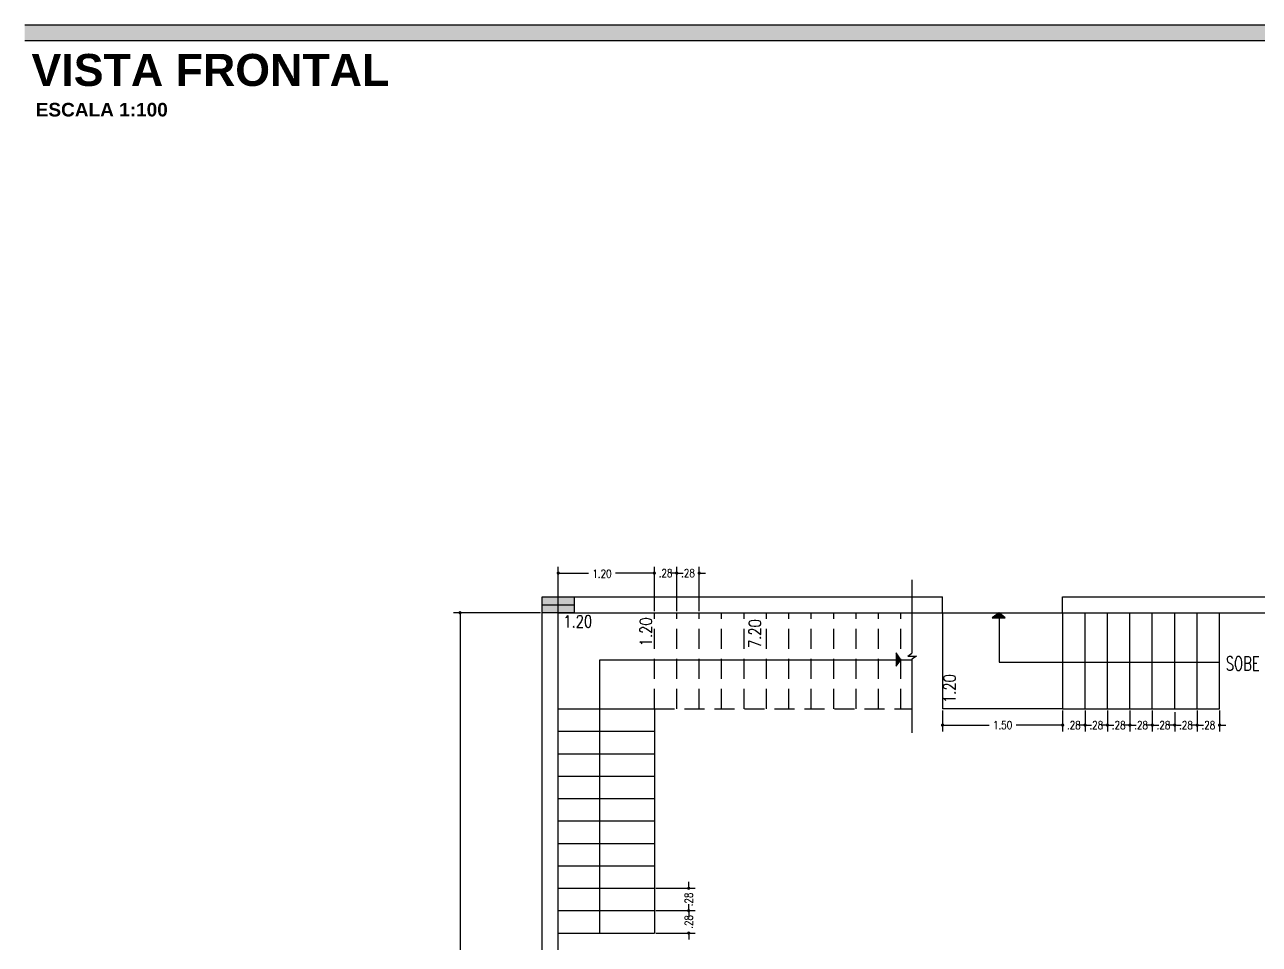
# Model space of a CAD drawing. Extents: x -4780 to 4154, y -1673 to 3208.
# Drawn here: x 686.38 to 701.8, y -470.52 to -459.04 of the extents above; entities that cross this region are included whole.
import ezdxf
from ezdxf.enums import TextEntityAlignment as Align

# ---------------------------------------------------------------- set-up
doc = ezdxf.new("R2010")
doc.units = 0
doc.header["$MEASUREMENT"] = 0
doc.header["$PDMODE"] = 34
doc.linetypes.add('HIDDEN', pattern=[0.375, 0.25, -0.125])
for name, color, linetype in [('COTAS', 5, 'Continuous'), ('FUND-ESTACA20T', 30, 'Continuous'), ('PENA01', 1, 'Continuous'), ('PENA02', 2, 'Continuous'), ('PENA025', 8, 'Continuous'), ('pena06', 4, 'Continuous')]:
    doc.layers.add(name, color=color, linetype=linetype)
doc.layers.add('TEXTO', color=5, linetype='Continuous', lineweight=9)
doc.styles.add('PADRAO_TXT', font='romans.shx')
doc.styles.add('ROMANS', font='romand.shx', dxfattribs={"width": 0.8})
doc.styles.add('SANSSERIFBOLD', font='sasb____.pfb', dxfattribs={"width": 0.8})
doc.styles.add('STYLE1', font='romand.shx', dxfattribs={"width": 0.8})
doc.dimstyles.new('CORTE100', dxfattribs={"dimtxt": 0.1, "dimasz": 0.04, "dimexe": 0.08, "dimexo": 0.02, "dimgap": 0.05, "dimtad": 0, "dimzin": 4, "dimdsep": 46, "dimtxsty": 'ROMANS', "dimblk1": 'DOT', "dimblk2": 'DOT', "dimsah": 1, "dimcen": 0.09, "dimclrd": 30, "dimclre": 30, "dimclrt": 5, "dimadec": 0, "dimazin": 0, "dimtfac": 1, "dimtofl": 0, "dimtmove": 2, "dimatfit": 3, "dimldrblk": 'DOT', "dimfxl": 1, "dimtolj": 1, "dimtzin": 0, "dimarcsym": 0})
doc.dimstyles.new('INTERNA', dxfattribs={"dimscale": 0, "dimtxt": 0.15, "dimasz": 0.1, "dimexe": 0.1, "dimexo": 0.16, "dimgap": 0.09, "dimtad": 1, "dimzin": 4, "dimdsep": 46, "dimtxsty": 'ROMANS', "dimblk1": 'OBLIQUE', "dimblk2": 'OBLIQUE', "dimsah": 1, "dimcen": 0.09, "dimse1": 1, "dimse2": 1, "dimsd1": 1, "dimsd2": 1, "dimclrd": 4, "dimclre": 4, "dimadec": 0, "dimazin": 0, "dimtfac": 0.666667, "dimtofl": 0, "dimtmove": 2, "dimatfit": 3, "dimldrblk": 'OBLIQUE', "dimfxl": 1, "dimtolj": 1, "dimtzin": 0, "dimarcsym": 0})

# ---------------------------------------------------------------- blocks, each defined once
blk = doc.blocks.new('DOT')
at = {"layer": 'PENA01', "color": 0, "linetype": 'ByBlock'}
blk.add_line((-0.5, 0), (-1, 0), dxfattribs=at)
at = {"layer": 'PENA01', "color": 0, "linetype": 'ByBlock', "const_width": 0.5}
blk.add_lwpolyline([(-0.25, 0, 1), (0.25, 0, 1)], format="xyb", close=True, dxfattribs=at)
blk = doc.blocks.new('*D183')
at = {"layer": 'COTAS', "color": 30, "linetype": 'Continuous', "lineweight": -2, "transparency": 16777216}
for p, q in [((694.248, -466.363), (694.248, -465.808)), ((694.528, -466.363), (694.528, -465.808)), ((694.208, -465.888), (694.168, -465.888)), ((694.568, -465.888), (694.608, -465.888))]:
    blk.add_line(p, q, dxfattribs=at)
at = {"layer": 'DEFPOINTS', "color": 0, "linetype": 'Continuous', "transparency": 16777216}
for p in [(694.528, -465.888), (694.248, -466.383), (694.528, -466.383)]:
    blk.add_point(p, dxfattribs=at)
at = {"layer": 'COTAS', "color": 30, "linetype": 'Continuous', "lineweight": -2, "transparency": 16777216, "xscale": 0.04, "yscale": 0.04, "zscale": 0.04}
blk.add_blockref('DOT', (694.248, -465.888), dxfattribs=at)
at = {"layer": 'COTAS', "color": 30, "linetype": 'Continuous', "lineweight": -2, "transparency": 16777216, "xscale": 0.04, "yscale": 0.04, "zscale": 0.04, "rotation": 180}
blk.add_blockref('DOT', (694.528, -465.888), dxfattribs=at)
at = {"layer": 'COTAS', "color": 5, "linetype": 'Continuous', "transparency": 16777216, "insert": (694.388, -465.888), "char_height": 0.1, "attachment_point": 5, "style": 'ROMANS'}
blk.add_mtext('\\A1;.28', dxfattribs=at)
blk = doc.blocks.new('*D184')
at = {"layer": 'COTAS', "color": 30, "linetype": 'Continuous', "lineweight": -2, "transparency": 16777216}
for p, q in [((694.528, -466.363), (694.528, -465.808)), ((694.808, -466.363), (694.808, -465.808)), ((694.488, -465.888), (694.448, -465.888)), ((694.848, -465.888), (694.888, -465.888))]:
    blk.add_line(p, q, dxfattribs=at)
at = {"layer": 'DEFPOINTS', "color": 0, "linetype": 'Continuous', "transparency": 16777216}
for p in [(694.808, -465.888), (694.528, -466.383), (694.808, -466.383)]:
    blk.add_point(p, dxfattribs=at)
at = {"layer": 'COTAS', "color": 30, "linetype": 'Continuous', "lineweight": -2, "transparency": 16777216, "xscale": 0.04, "yscale": 0.04, "zscale": 0.04}
blk.add_blockref('DOT', (694.528, -465.888), dxfattribs=at)
at = {"layer": 'COTAS', "color": 30, "linetype": 'Continuous', "lineweight": -2, "transparency": 16777216, "xscale": 0.04, "yscale": 0.04, "zscale": 0.04, "rotation": 180}
blk.add_blockref('DOT', (694.808, -465.888), dxfattribs=at)
at = {"layer": 'COTAS', "color": 5, "linetype": 'Continuous', "transparency": 16777216, "insert": (694.668, -465.888), "char_height": 0.1, "attachment_point": 5, "style": 'ROMANS'}
blk.add_mtext('\\A1;.28', dxfattribs=at)
blk = doc.blocks.new('*D186')
at = {"layer": 'COTAS', "color": 30, "linetype": 'Continuous', "lineweight": -2, "transparency": 16777216}
for p, q in [((692.828, -466.383), (691.741, -466.383)), ((691.821, -466.423), (691.821, -471.177)), ((691.821, -476.343), (691.821, -471.589)), ((693.028, -476.383), (691.741, -476.383))]:
    blk.add_line(p, q, dxfattribs=at)
at = {"layer": 'DEFPOINTS', "color": 0, "linetype": 'Continuous', "transparency": 16777216}
for p in [(692.848, -466.383), (691.821, -476.383), (693.048, -476.383)]:
    blk.add_point(p, dxfattribs=at)
at = {"layer": 'COTAS', "color": 30, "linetype": 'Continuous', "lineweight": -2, "transparency": 16777216, "xscale": 0.04, "yscale": 0.04, "zscale": 0.04}
for p, rotation in [((691.821, -466.383), 90), ((691.821, -476.383), 270)]:
    blk.add_blockref('DOT', p, dxfattribs=dict(at, rotation=rotation))
at = {"layer": 'COTAS', "color": 5, "linetype": 'Continuous', "transparency": 16777216, "insert": (691.821, -471.383), "char_height": 0.1, "attachment_point": 5, "rotation": 90, "style": 'ROMANS'}
blk.add_mtext('\\A1;10.00', dxfattribs=at)
blk = doc.blocks.new('*D197')
at = {"layer": 'DEFPOINTS', "color": 0, "linetype": 'Continuous', "transparency": 16777216}
for p in [(695.505, -466.383), (695.698, -466.383), (695.698, -473.583)]:
    blk.add_point(p, dxfattribs=at)
at = {"layer": 'COTAS', "color": 0, "linetype": 'Continuous', "transparency": 16777216, "insert": (695.505, -466.643), "char_height": 0.15, "attachment_point": 5, "rotation": 90, "style": 'ROMANS'}
blk.add_mtext('\\A1;7.20', dxfattribs=at)
blk = doc.blocks.new('_OBLIQUE')
at = {"color": 0, "linetype": 'ByBlock'}
blk.add_line((-0.5, -0.5), (0.5, 0.5), dxfattribs=at)
blk = doc.blocks.new('*D198')
at = {"layer": 'DEFPOINTS', "color": 0, "linetype": 'Continuous', "transparency": 16777216}
for p in [(693.048, -466.383), (693.048, -476.383), (693.176, -476.383)]:
    blk.add_point(p, dxfattribs=at)
at = {"layer": 'COTAS', "color": 0, "linetype": 'Continuous', "transparency": 16777216, "insert": (693.176, -476.105), "char_height": 0.15, "attachment_point": 5, "rotation": 90, "style": 'ROMANS'}
blk.add_mtext('\\A1;10.00', dxfattribs=at)
blk = doc.blocks.new('*D199')
at = {"layer": 'COTAS', "color": 30, "linetype": 'Continuous', "lineweight": -2, "transparency": 16777216}
for p, q in [((693.048, -466.363), (693.048, -465.808)), ((694.248, -466.363), (694.248, -465.808)), ((693.088, -465.888), (693.426, -465.888)), ((694.208, -465.888), (693.763, -465.888))]:
    blk.add_line(p, q, dxfattribs=at)
at = {"layer": 'DEFPOINTS', "color": 0, "linetype": 'Continuous', "transparency": 16777216}
for p in [(693.048, -465.888), (693.048, -466.383), (694.248, -466.383)]:
    blk.add_point(p, dxfattribs=at)
at = {"layer": 'COTAS', "color": 30, "linetype": 'Continuous', "lineweight": -2, "transparency": 16777216, "xscale": 0.04, "yscale": 0.04, "zscale": 0.04, "rotation": 180}
blk.add_blockref('DOT', (693.048, -465.888), dxfattribs=at)
at = {"layer": 'COTAS', "color": 30, "linetype": 'Continuous', "lineweight": -2, "transparency": 16777216, "xscale": 0.04, "yscale": 0.04, "zscale": 0.04}
blk.add_blockref('DOT', (694.248, -465.888), dxfattribs=at)
at = {"layer": 'COTAS', "color": 5, "linetype": 'Continuous', "transparency": 16777216, "insert": (693.594, -465.896), "char_height": 0.1, "attachment_point": 5, "style": 'ROMANS'}
blk.add_mtext('\\A1;1.20', dxfattribs=at)
blk = doc.blocks.new('*D200')
at = {"layer": 'COTAS', "color": 30, "linetype": 'Continuous', "lineweight": -2, "transparency": 16777216}
for p, q in [((694.677, -470.063), (694.677, -470.023)), ((694.268, -470.103), (694.757, -470.103)), ((694.268, -470.383), (694.757, -470.383)), ((694.677, -470.423), (694.677, -470.463))]:
    blk.add_line(p, q, dxfattribs=at)
at = {"layer": 'DEFPOINTS', "color": 0, "linetype": 'Continuous', "transparency": 16777216}
for p in [(694.248, -470.103), (694.677, -470.103), (694.248, -470.383)]:
    blk.add_point(p, dxfattribs=at)
at = {"layer": 'COTAS', "color": 30, "linetype": 'Continuous', "lineweight": -2, "transparency": 16777216, "xscale": 0.04, "yscale": 0.04, "zscale": 0.04}
for p, rotation in [((694.677, -470.103), 270), ((694.677, -470.383), 90)]:
    blk.add_blockref('DOT', p, dxfattribs=dict(at, rotation=rotation))
at = {"layer": 'COTAS', "color": 5, "linetype": 'Continuous', "transparency": 16777216, "insert": (694.677, -470.243), "char_height": 0.1, "attachment_point": 5, "rotation": 90, "style": 'ROMANS'}
blk.add_mtext('\\A1;.28', dxfattribs=at)
blk = doc.blocks.new('*D201')
at = {"layer": 'COTAS', "color": 30, "linetype": 'Continuous', "lineweight": -2, "transparency": 16777216}
for p, q in [((694.268, -469.823), (694.757, -469.823)), ((694.677, -469.783), (694.677, -469.743)), ((694.268, -470.103), (694.757, -470.103)), ((694.677, -470.143), (694.677, -470.183))]:
    blk.add_line(p, q, dxfattribs=at)
at = {"layer": 'DEFPOINTS', "color": 0, "linetype": 'Continuous', "transparency": 16777216}
for p in [(694.248, -469.823), (694.677, -469.823), (694.248, -470.103)]:
    blk.add_point(p, dxfattribs=at)
at = {"layer": 'COTAS', "color": 30, "linetype": 'Continuous', "lineweight": -2, "transparency": 16777216, "xscale": 0.04, "yscale": 0.04, "zscale": 0.04}
for p, rotation in [((694.677, -469.823), 270), ((694.677, -470.103), 90)]:
    blk.add_blockref('DOT', p, dxfattribs=dict(at, rotation=rotation))
at = {"layer": 'COTAS', "color": 5, "linetype": 'Continuous', "transparency": 16777216, "insert": (694.677, -469.963), "char_height": 0.1, "attachment_point": 5, "rotation": 90, "style": 'ROMANS'}
blk.add_mtext('\\A1;.28', dxfattribs=at)
blk = doc.blocks.new('*D202')
at = {"layer": 'DEFPOINTS', "color": 0, "linetype": 'Continuous', "transparency": 16777216}
for p in [(694.568, -466.021), (694.308, -467.221), (694.568, -467.221)]:
    blk.add_point(p, dxfattribs=at)
at = {"layer": 'COTAS', "color": 0, "linetype": 'Continuous', "transparency": 16777216, "insert": (694.143, -466.621), "char_height": 0.15, "attachment_point": 5, "rotation": 90, "style": 'ROMANS'}
blk.add_mtext('\\A1;1.20', dxfattribs=at)
blk = doc.blocks.new('*D203')
at = {"layer": 'DEFPOINTS', "color": 0, "linetype": 'Continuous', "transparency": 16777216}
for p in [(693.048, -466.383), (694.248, -466.383), (694.248, -466.503)]:
    blk.add_point(p, dxfattribs=at)
at = {"layer": 'COTAS', "color": 0, "linetype": 'Continuous', "transparency": 16777216, "insert": (693.292, -466.491), "char_height": 0.15, "attachment_point": 5, "style": 'ROMANS'}
blk.add_mtext('\\A1;1.20', dxfattribs=at)
blk = doc.blocks.new('*D204')
at = {"layer": 'DEFPOINTS', "color": 0, "linetype": 'Continuous', "transparency": 16777216}
for p in [(697.848, -466.383), (697.848, -467.583), (697.998, -467.583)]:
    blk.add_point(p, dxfattribs=at)
at = {"layer": 'COTAS', "color": 0, "linetype": 'Continuous', "transparency": 16777216, "insert": (697.936, -467.33), "char_height": 0.15, "attachment_point": 5, "rotation": 90, "style": 'ROMANS'}
blk.add_mtext('\\A1;1.20', dxfattribs=at)
blk = doc.blocks.new('*D205')
at = {"layer": 'COTAS', "color": 30, "linetype": 'Continuous', "lineweight": -2, "transparency": 16777216}
for p, q in [((697.848, -467.603), (697.848, -467.866)), ((699.348, -467.603), (699.348, -467.866)), ((697.888, -467.786), (698.43, -467.786)), ((699.308, -467.786), (698.767, -467.786))]:
    blk.add_line(p, q, dxfattribs=at)
at = {"layer": 'DEFPOINTS', "color": 0, "linetype": 'Continuous', "transparency": 16777216}
for p in [(697.848, -467.583), (699.348, -467.583), (699.348, -467.786)]:
    blk.add_point(p, dxfattribs=at)
at = {"layer": 'COTAS', "color": 30, "linetype": 'Continuous', "lineweight": -2, "transparency": 16777216, "xscale": 0.04, "yscale": 0.04, "zscale": 0.04, "rotation": 180}
blk.add_blockref('DOT', (697.848, -467.786), dxfattribs=at)
at = {"layer": 'COTAS', "color": 30, "linetype": 'Continuous', "lineweight": -2, "transparency": 16777216, "xscale": 0.04, "yscale": 0.04, "zscale": 0.04}
blk.add_blockref('DOT', (699.348, -467.786), dxfattribs=at)
at = {"layer": 'COTAS', "color": 5, "linetype": 'Continuous', "transparency": 16777216, "insert": (698.598, -467.786), "char_height": 0.1, "attachment_point": 5, "style": 'ROMANS'}
blk.add_mtext('\\A1;1.50', dxfattribs=at)
blk = doc.blocks.new('*D206')
at = {"layer": 'COTAS', "color": 30, "linetype": 'Continuous', "lineweight": -2, "transparency": 16777216}
for p, q in [((699.348, -467.603), (699.348, -467.866)), ((699.628, -467.603), (699.628, -467.866)), ((699.308, -467.786), (699.268, -467.786)), ((699.668, -467.786), (699.708, -467.786))]:
    blk.add_line(p, q, dxfattribs=at)
at = {"layer": 'DEFPOINTS', "color": 0, "linetype": 'Continuous', "transparency": 16777216}
for p in [(699.348, -467.583), (699.628, -467.583), (699.628, -467.786)]:
    blk.add_point(p, dxfattribs=at)
at = {"layer": 'COTAS', "color": 30, "linetype": 'Continuous', "lineweight": -2, "transparency": 16777216, "xscale": 0.04, "yscale": 0.04, "zscale": 0.04}
blk.add_blockref('DOT', (699.348, -467.786), dxfattribs=at)
at = {"layer": 'COTAS', "color": 30, "linetype": 'Continuous', "lineweight": -2, "transparency": 16777216, "xscale": 0.04, "yscale": 0.04, "zscale": 0.04, "rotation": 180}
blk.add_blockref('DOT', (699.628, -467.786), dxfattribs=at)
at = {"layer": 'COTAS', "color": 5, "linetype": 'Continuous', "transparency": 16777216, "insert": (699.488, -467.786), "char_height": 0.1, "attachment_point": 5, "style": 'ROMANS'}
blk.add_mtext('\\A1;.28', dxfattribs=at)
blk = doc.blocks.new('*D207')
at = {"layer": 'COTAS', "color": 30, "linetype": 'Continuous', "lineweight": -2, "transparency": 16777216}
for p, q in [((699.628, -467.603), (699.628, -467.866)), ((699.908, -467.603), (699.908, -467.866)), ((699.588, -467.786), (699.548, -467.786)), ((699.948, -467.786), (699.988, -467.786))]:
    blk.add_line(p, q, dxfattribs=at)
at = {"layer": 'DEFPOINTS', "color": 0, "linetype": 'Continuous', "transparency": 16777216}
for p in [(699.628, -467.583), (699.908, -467.583), (699.908, -467.786)]:
    blk.add_point(p, dxfattribs=at)
at = {"layer": 'COTAS', "color": 30, "linetype": 'Continuous', "lineweight": -2, "transparency": 16777216, "xscale": 0.04, "yscale": 0.04, "zscale": 0.04}
blk.add_blockref('DOT', (699.628, -467.786), dxfattribs=at)
at = {"layer": 'COTAS', "color": 30, "linetype": 'Continuous', "lineweight": -2, "transparency": 16777216, "xscale": 0.04, "yscale": 0.04, "zscale": 0.04, "rotation": 180}
blk.add_blockref('DOT', (699.908, -467.786), dxfattribs=at)
at = {"layer": 'COTAS', "color": 5, "linetype": 'Continuous', "transparency": 16777216, "insert": (699.768, -467.786), "char_height": 0.1, "attachment_point": 5, "style": 'ROMANS'}
blk.add_mtext('\\A1;.28', dxfattribs=at)
blk = doc.blocks.new('*D208')
at = {"layer": 'COTAS', "color": 30, "linetype": 'Continuous', "lineweight": -2, "transparency": 16777216}
for p, q in [((699.908, -467.603), (699.908, -467.866)), ((700.188, -467.603), (700.188, -467.866)), ((699.868, -467.786), (699.828, -467.786)), ((700.228, -467.786), (700.268, -467.786))]:
    blk.add_line(p, q, dxfattribs=at)
at = {"layer": 'DEFPOINTS', "color": 0, "linetype": 'Continuous', "transparency": 16777216}
for p in [(699.908, -467.583), (700.188, -467.583), (700.188, -467.786)]:
    blk.add_point(p, dxfattribs=at)
at = {"layer": 'COTAS', "color": 30, "linetype": 'Continuous', "lineweight": -2, "transparency": 16777216, "xscale": 0.04, "yscale": 0.04, "zscale": 0.04}
blk.add_blockref('DOT', (699.908, -467.786), dxfattribs=at)
at = {"layer": 'COTAS', "color": 30, "linetype": 'Continuous', "lineweight": -2, "transparency": 16777216, "xscale": 0.04, "yscale": 0.04, "zscale": 0.04, "rotation": 180}
blk.add_blockref('DOT', (700.188, -467.786), dxfattribs=at)
at = {"layer": 'COTAS', "color": 5, "linetype": 'Continuous', "transparency": 16777216, "insert": (700.048, -467.786), "char_height": 0.1, "attachment_point": 5, "style": 'ROMANS'}
blk.add_mtext('\\A1;.28', dxfattribs=at)
blk = doc.blocks.new('*D209')
at = {"layer": 'COTAS', "color": 30, "linetype": 'Continuous', "lineweight": -2, "transparency": 16777216}
for p, q in [((700.188, -467.603), (700.188, -467.866)), ((700.468, -467.603), (700.468, -467.866)), ((700.148, -467.786), (700.108, -467.786)), ((700.508, -467.786), (700.548, -467.786))]:
    blk.add_line(p, q, dxfattribs=at)
at = {"layer": 'DEFPOINTS', "color": 0, "linetype": 'Continuous', "transparency": 16777216}
for p in [(700.188, -467.583), (700.468, -467.583), (700.468, -467.786)]:
    blk.add_point(p, dxfattribs=at)
at = {"layer": 'COTAS', "color": 30, "linetype": 'Continuous', "lineweight": -2, "transparency": 16777216, "xscale": 0.04, "yscale": 0.04, "zscale": 0.04}
blk.add_blockref('DOT', (700.188, -467.786), dxfattribs=at)
at = {"layer": 'COTAS', "color": 30, "linetype": 'Continuous', "lineweight": -2, "transparency": 16777216, "xscale": 0.04, "yscale": 0.04, "zscale": 0.04, "rotation": 180}
blk.add_blockref('DOT', (700.468, -467.786), dxfattribs=at)
at = {"layer": 'COTAS', "color": 5, "linetype": 'Continuous', "transparency": 16777216, "insert": (700.328, -467.786), "char_height": 0.1, "attachment_point": 5, "style": 'ROMANS'}
blk.add_mtext('\\A1;.28', dxfattribs=at)
blk = doc.blocks.new('*D210')
at = {"layer": 'COTAS', "color": 30, "linetype": 'Continuous', "lineweight": -2, "transparency": 16777216}
for p, q in [((700.468, -467.603), (700.468, -467.866)), ((700.748, -467.623), (700.748, -467.866)), ((700.428, -467.786), (700.388, -467.786)), ((700.788, -467.786), (700.828, -467.786))]:
    blk.add_line(p, q, dxfattribs=at)
at = {"layer": 'DEFPOINTS', "color": 0, "linetype": 'Continuous', "transparency": 16777216}
for p in [(700.468, -467.583), (700.748, -467.603), (700.748, -467.786)]:
    blk.add_point(p, dxfattribs=at)
at = {"layer": 'COTAS', "color": 30, "linetype": 'Continuous', "lineweight": -2, "transparency": 16777216, "xscale": 0.04, "yscale": 0.04, "zscale": 0.04}
blk.add_blockref('DOT', (700.468, -467.786), dxfattribs=at)
at = {"layer": 'COTAS', "color": 30, "linetype": 'Continuous', "lineweight": -2, "transparency": 16777216, "xscale": 0.04, "yscale": 0.04, "zscale": 0.04, "rotation": 180}
blk.add_blockref('DOT', (700.748, -467.786), dxfattribs=at)
at = {"layer": 'COTAS', "color": 5, "linetype": 'Continuous', "transparency": 16777216, "insert": (700.608, -467.786), "char_height": 0.1, "attachment_point": 5, "style": 'ROMANS'}
blk.add_mtext('\\A1;.28', dxfattribs=at)
blk = doc.blocks.new('*D211')
at = {"layer": 'COTAS', "color": 30, "linetype": 'Continuous', "lineweight": -2, "transparency": 16777216}
for p, q in [((700.748, -467.623), (700.748, -467.866)), ((701.028, -467.603), (701.028, -467.866)), ((700.708, -467.786), (700.668, -467.786)), ((701.068, -467.786), (701.108, -467.786))]:
    blk.add_line(p, q, dxfattribs=at)
at = {"layer": 'DEFPOINTS', "color": 0, "linetype": 'Continuous', "transparency": 16777216}
for p in [(700.748, -467.603), (701.028, -467.583), (701.028, -467.786)]:
    blk.add_point(p, dxfattribs=at)
at = {"layer": 'COTAS', "color": 30, "linetype": 'Continuous', "lineweight": -2, "transparency": 16777216, "xscale": 0.04, "yscale": 0.04, "zscale": 0.04}
blk.add_blockref('DOT', (700.748, -467.786), dxfattribs=at)
at = {"layer": 'COTAS', "color": 30, "linetype": 'Continuous', "lineweight": -2, "transparency": 16777216, "xscale": 0.04, "yscale": 0.04, "zscale": 0.04, "rotation": 180}
blk.add_blockref('DOT', (701.028, -467.786), dxfattribs=at)
at = {"layer": 'COTAS', "color": 5, "linetype": 'Continuous', "transparency": 16777216, "insert": (700.888, -467.786), "char_height": 0.1, "attachment_point": 5, "style": 'ROMANS'}
blk.add_mtext('\\A1;.28', dxfattribs=at)
blk = doc.blocks.new('*D212')
at = {"layer": 'COTAS', "color": 30, "linetype": 'Continuous', "lineweight": -2, "transparency": 16777216}
for p, q in [((701.028, -467.603), (701.028, -467.866)), ((701.308, -467.603), (701.308, -467.866)), ((700.988, -467.786), (700.948, -467.786)), ((701.348, -467.786), (701.388, -467.786))]:
    blk.add_line(p, q, dxfattribs=at)
at = {"layer": 'DEFPOINTS', "color": 0, "linetype": 'Continuous', "transparency": 16777216}
for p in [(701.028, -467.583), (701.308, -467.583), (701.308, -467.786)]:
    blk.add_point(p, dxfattribs=at)
at = {"layer": 'COTAS', "color": 30, "linetype": 'Continuous', "lineweight": -2, "transparency": 16777216, "xscale": 0.04, "yscale": 0.04, "zscale": 0.04}
blk.add_blockref('DOT', (701.028, -467.786), dxfattribs=at)
at = {"layer": 'COTAS', "color": 30, "linetype": 'Continuous', "lineweight": -2, "transparency": 16777216, "xscale": 0.04, "yscale": 0.04, "zscale": 0.04, "rotation": 180}
blk.add_blockref('DOT', (701.308, -467.786), dxfattribs=at)
at = {"layer": 'COTAS', "color": 5, "linetype": 'Continuous', "transparency": 16777216, "insert": (701.168, -467.786), "char_height": 0.1, "attachment_point": 5, "style": 'ROMANS'}
blk.add_mtext('\\A1;.28', dxfattribs=at)

msp = doc.modelspace()

# ---------------------------------------------------------------- hatches: boundary and pattern name
at = {"layer": 'COTAS', "linetype": 'Continuous'}
msp.add_hatch(color=256, dxfattribs=at).paths.add_polyline_path([(705.783, -459.041), (686.383, -459.041), (686.383, -459.241), (705.783, -459.241)])
h = msp.add_hatch(color=256, dxfattribs=at)
h.paths.add_polyline_path([(698.467, -466.445), (698.553, -466.445), (698.553, -466.383)])
h.paths.add_polyline_path([(698.553, -466.383), (698.553, -466.445), (698.631, -466.445)])
h = msp.add_hatch(color=256, dxfattribs=at)
h.paths.add_polyline_path([(697.267, -466.885), (697.267, -466.971), (697.328, -466.971)])
h.paths.add_polyline_path([(697.328, -466.971), (697.267, -466.971), (697.267, -467.049)])
at = {"layer": 'FUND-ESTACA20T', "linetype": 'Continuous'}
h = msp.add_hatch(color=256, dxfattribs=at)
h.paths.add_polyline_path([(693.248, -466.183), (693.048, -466.183), (693.048, -466.283), (693.248, -466.283)])
h.paths.add_polyline_path([(693.248, -466.283), (693.048, -466.283), (693.048, -466.383), (693.248, -466.383)])
h.paths.add_polyline_path([(693.048, -466.283), (692.848, -466.283), (692.848, -466.383), (693.048, -466.383)])
h.paths.add_polyline_path([(693.048, -466.183), (692.848, -466.183), (692.848, -466.283), (693.048, -466.283)])

# ---------------------------------------------------------------- linework, layer by layer
at = {"layer": 'COTAS', "linetype": 'Continuous'}
for p, q in [((686.383, -459.041), (705.783, -459.041)), ((705.783, -459.241), (686.383, -459.241)), ((697.466, -465.971), (697.466, -466.887)), ((697.848, -466.383), (699.348, -466.383)), ((697.848, -466.383), (697.848, -467.583)), ((698.553, -466.383), (698.553, -467.001)), ((699.348, -466.383), (699.348, -467.583)), ((699.628, -467.583), (699.628, -466.383)), ((699.908, -467.583), (699.908, -466.383)), ((700.188, -467.583), (700.188, -466.383)), ((700.468, -467.583), (700.468, -466.383)), ((700.748, -467.583), (700.748, -466.383)), ((701.028, -467.583), (701.028, -466.383)), ((701.308, -467.583), (701.308, -466.383)), ((697.415, -466.925), (697.466, -466.887)), ((697.415, -466.925), (697.521, -466.925)), ((697.521, -466.925), (697.466, -466.964)), ((697.466, -466.964), (697.466, -467.882)), ((698.553, -467.001), (701.308, -467.001)), ((699.348, -467.583), (697.848, -467.583)), ((699.348, -467.583), (701.308, -467.583))]:
    msp.add_line(p, q, dxfattribs=at)
at = {"layer": 'FUND-ESTACA20T', "linetype": 'Continuous'}
for p, q in [((692.848, -466.183), (693.248, -466.183)), ((692.848, -466.383), (692.848, -466.183)), ((692.848, -466.283), (693.248, -466.283)), ((693.048, -466.383), (693.048, -466.183)), ((693.248, -466.183), (693.248, -466.383)), ((693.248, -466.383), (692.848, -466.383))]:
    msp.add_line(p, q, dxfattribs=at)
at = {"layer": 'PENA02', "linetype": 'HIDDEN'}
for p, q in [((694.248, -467.583), (694.248, -466.383)), ((694.528, -467.583), (694.528, -466.383)), ((694.808, -467.583), (694.808, -466.383)), ((695.088, -467.583), (695.088, -466.383)), ((695.368, -467.583), (695.368, -466.383)), ((695.648, -467.583), (695.648, -466.383)), ((695.928, -467.583), (695.928, -466.383)), ((696.208, -467.583), (696.208, -466.383)), ((696.488, -467.583), (696.488, -466.383)), ((696.768, -467.583), (696.768, -466.383)), ((697.048, -467.583), (697.048, -466.383)), ((697.328, -467.583), (697.328, -466.383)), ((694.248, -467.583), (697.466, -467.583))]:
    msp.add_line(p, q, dxfattribs=at)
at = {"layer": 'PENA02'}
for p, q in [((698.553, -466.383), (698.467, -466.445)), ((698.467, -466.445), (698.631, -466.445)), ((698.631, -466.445), (698.553, -466.383)), ((697.328, -466.971), (697.267, -466.885)), ((697.267, -466.885), (697.267, -467.049)), ((693.569, -470.383), (693.569, -466.971)), ((693.569, -466.971), (697.466, -466.971)), ((697.267, -467.049), (697.328, -466.971)), ((693.048, -467.583), (694.248, -467.583)), ((694.248, -467.583), (694.248, -470.383)), ((693.048, -467.863), (694.248, -467.863)), ((693.048, -468.143), (694.248, -468.143)), ((693.048, -468.423), (694.248, -468.423)), ((693.048, -468.703), (694.248, -468.703)), ((693.048, -468.983), (694.248, -468.983)), ((693.048, -469.263), (694.248, -469.263)), ((693.048, -469.543), (694.248, -469.543)), ((693.048, -469.823), (694.248, -469.823)), ((693.048, -470.103), (694.248, -470.103)), ((693.048, -470.383), (694.248, -470.383))]:
    msp.add_line(p, q, dxfattribs=at)
at = {"layer": 'pena06'}
for p, q in [((692.848, -466.183), (697.848, -466.183)), ((692.848, -476.583), (692.848, -466.183)), ((697.848, -466.383), (697.848, -466.183)), ((699.348, -466.383), (699.348, -466.183)), ((699.348, -466.183), (702.065, -466.183)), ((693.048, -466.383), (697.848, -466.383)), ((693.048, -473.583), (693.048, -466.383)), ((699.348, -466.383), (702.065, -466.383))]:
    msp.add_line(p, q, dxfattribs=at)

# ---------------------------------------------------------------- texts
at = {"layer": 'PENA02', "linetype": 'Continuous', "style": 'SANSSERIFBOLD'}
msp.add_text('ESCALA 1:100', height=0.17, dxfattribs=at).set_placement((686.521, -460.187))
at = {"layer": 'PENA025', "insert": (686.468, -459.406), "char_height": 0.4, "width": 34.05, "attachment_point": 1, "style": 'PADRAO_TXT'}
msp.add_mtext('{\\fArial|b1|i0|c0|p34;VISTA FRONTAL}', dxfattribs=at)
at = {"layer": 'TEXTO', "style": 'STYLE1', "width": 0.7}
msp.add_text('SOBE', height=0.172, dxfattribs=at).set_placement((701.597, -467.017), align=Align.MIDDLE)

# ---------------------------------------------------------------- dimensions: what is measured, and where the dimension line sits
at = {"layer": 'COTAS', "linetype": 'Continuous'}
dim = msp.add_linear_dim(base=(693.048, -465.888), p1=(694.248, -466.383), p2=(693.048, -466.383), dimstyle='CORTE100', dxfattribs=at)
dim.commit()
dim.dimension.update_dxf_attribs({"geometry": '*D199', "text_midpoint": (693.594, -465.896), "dimtype": 160})
for base, p1, p2, picture, middle in [((694.528, -465.888), (694.248, -466.383), (694.528, -466.383), '*D183', (694.388, -465.888)), ((694.808, -465.888), (694.528, -466.383), (694.808, -466.383), '*D184', (694.668, -465.888)), ((699.348, -467.786), (697.848, -467.583), (699.348, -467.583), '*D205', (698.598, -467.786)), ((699.628, -467.786), (699.348, -467.583), (699.628, -467.583), '*D206', (699.488, -467.786)), ((699.908, -467.786), (699.628, -467.583), (699.908, -467.583), '*D207', (699.768, -467.786)), ((700.188, -467.786), (699.908, -467.583), (700.188, -467.583), '*D208', (700.048, -467.786)), ((700.468, -467.786), (700.188, -467.583), (700.468, -467.583), '*D209', (700.328, -467.786)), ((700.748, -467.786), (700.468, -467.583), (700.748, -467.603), '*D210', (700.608, -467.786)), ((701.028, -467.786), (700.748, -467.603), (701.028, -467.583), '*D211', (700.888, -467.786)), ((701.308, -467.786), (701.028, -467.583), (701.308, -467.583), '*D212', (701.168, -467.786))]:
    dim = msp.add_linear_dim(base=base, p1=p1, p2=p2, dimstyle='CORTE100', dxfattribs=at)
    dim.commit()
    dim.dimension.update_dxf_attribs({"geometry": picture, "text_midpoint": middle})
dim = msp.add_linear_dim(base=(694.308, -467.221), p1=(694.568, -466.021), p2=(694.568, -467.221), angle=90, dimstyle='INTERNA', override={"dimscale": 1}, dxfattribs=at)
dim.commit()
dim.dimension.update_dxf_attribs({"geometry": '*D202', "text_midpoint": (694.143, -466.621)})
for base, p1, p2, picture, middle in [((691.821, -476.383), (692.848, -466.383), (693.048, -476.383), '*D186', (691.821, -471.383)), ((694.677, -469.823), (694.248, -470.103), (694.248, -469.823), '*D201', (694.677, -469.963)), ((694.677, -470.103), (694.248, -470.383), (694.248, -470.103), '*D200', (694.677, -470.243))]:
    dim = msp.add_linear_dim(base=base, p1=p1, p2=p2, angle=90, dimstyle='CORTE100', dxfattribs=at)
    dim.commit()
    dim.dimension.update_dxf_attribs({"geometry": picture, "text_midpoint": middle})
for base, p1, p2, picture, middle in [((693.176, -476.383), (693.048, -466.383), (693.048, -476.383), '*D198', (693.176, -476.105)), ((695.505, -466.383), (695.698, -473.583), (695.698, -466.383), '*D197', (695.505, -466.643)), ((697.998, -467.583), (697.848, -466.383), (697.848, -467.583), '*D204', (697.936, -467.33))]:
    dim = msp.add_linear_dim(base=base, p1=p1, p2=p2, angle=90, dimstyle='INTERNA', override={"dimscale": 1}, dxfattribs=at)
    dim.commit()
    dim.dimension.update_dxf_attribs({"geometry": picture, "text_midpoint": middle, "dimtype": 160})
dim = msp.add_linear_dim(base=(694.248, -466.503), p1=(693.048, -466.383), p2=(694.248, -466.383), dimstyle='INTERNA', override={"dimscale": 1}, dxfattribs=at)
dim.commit()
dim.dimension.update_dxf_attribs({"geometry": '*D203', "text_midpoint": (693.292, -466.491), "dimtype": 160})

doc.saveas('drawing.dxf')
